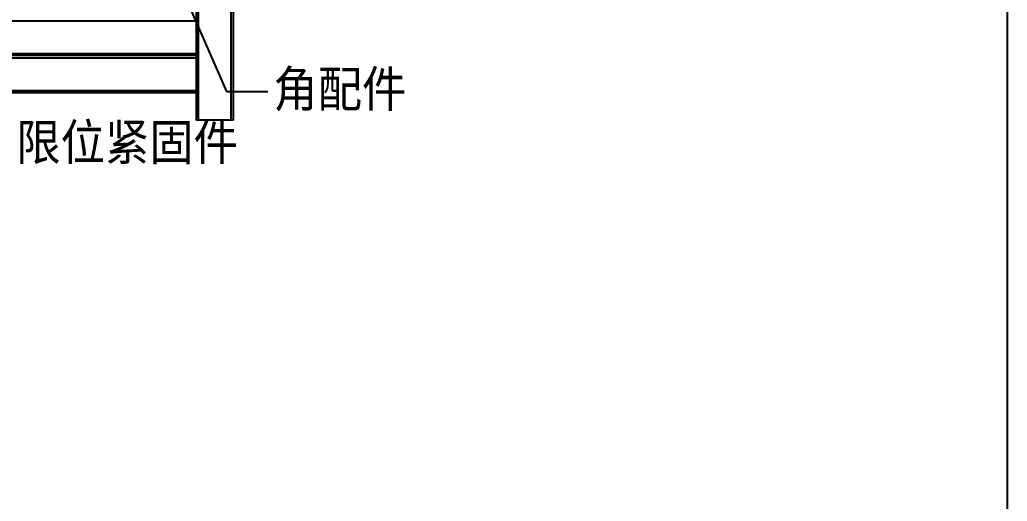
# Model space of a CAD drawing. Extents: x 69728788 to 150676229, y 20327566 to 43663798.
# Drawn here: x 75469192 to 75474663, y 20750578 to 20753248 of the extents above; entities that cross this region are included whole.
import ezdxf

# ---------------------------------------------------------------- set-up
doc = ezdxf.new("R2010")
doc.units = 0
doc.header["$LTSCALE"] = 1000
doc.header["$MEASUREMENT"] = 0
doc.layers.get('0').update_dxf_attribs({"linetype": 'CONTINUOUS'})
doc.layers.add('11122', color=7, linetype='CONTINUOUS')
doc.styles.add('_TEL_DIM', font='SIMPLEX', dxfattribs={"width": 0.8, "height": 3.5, "bigfont": 'HZTXT'})

msp = doc.modelspace()

# ---------------------------------------------------------------- linework, layer by layer
at = {"color": 7, "linetype": 'Continuous'}
for p, q in [((75470169, 20755737.6), (75470169, 20752692.1)), ((75470180.4, 20755737.6), (75470180.4, 20752692.1)), ((75470362.5, 20755737.6), (75470362.5, 20752692.1)), ((75470373.9, 20755737.6), (75470373.9, 20752692.1))]:
    msp.add_line(p, q, dxfattribs=at)
at = {"color": 0, "linetype": 'Continuous'}
for p, q in [((75466122.4, 20753242.5), (75470169, 20753242.5)), ((75466122.4, 20753060.4), (75470169, 20753060.4)), ((75470169, 20753049), (75466122.4, 20753049)), ((75470169, 20753049), (75466122.4, 20753049)), ((75466122.4, 20753037.6), (75470169, 20753037.6)), ((75466122.4, 20752855.5), (75470169, 20752855.5)), ((75466122.4, 20752844.1), (75470169, 20752844.1)), ((75470373.9, 20752692.1), (75470169, 20752692.1))]:
    msp.add_line(p, q, dxfattribs=at)
at = {"color": 4, "extrusion": (0.917476, 0.397791, 0), "elevation": 77497523.8}
msp.add_lwpolyline([(-10980547.2, 0), (-10981180.2, 0)], dxfattribs=at)
at = {"color": 4, "extrusion": (0, 1, 0), "elevation": 20752849.5}
msp.add_lwpolyline([(-75470336.9, 0), (-75470567.2, 0)], dxfattribs=at)
at = {"layer": '11122'}
msp.add_lwpolyline([(75462286.7, 20757591.5), (75474663, 20757591.5), (75474663, 20743551.6), (75462286.7, 20743551.6)], close=True, dxfattribs=at)

# ---------------------------------------------------------------- texts
at = {"color": 4, "char_height": 200, "attachment_point": 1, "style": '_TEL_DIM'}
for s, insert, width in [('\\fￋￎￌﾣﾤ|b0|i0|c134|p2;\\W0.9000000000;\\T1.0000000000;\\o\\l角配件', (75470597.3, 20752964.5), 882), ('\\fￋￎￌﾣﾤ|b0|i0|c134|p2;\\W0.9000000000;\\T1.0000000000;\\o\\l限位紧固件', (75469173.5, 20752669.6), 1376)]:
    msp.add_mtext(s, dxfattribs=dict(at, insert=insert, width=width))

doc.saveas('drawing.dxf')
